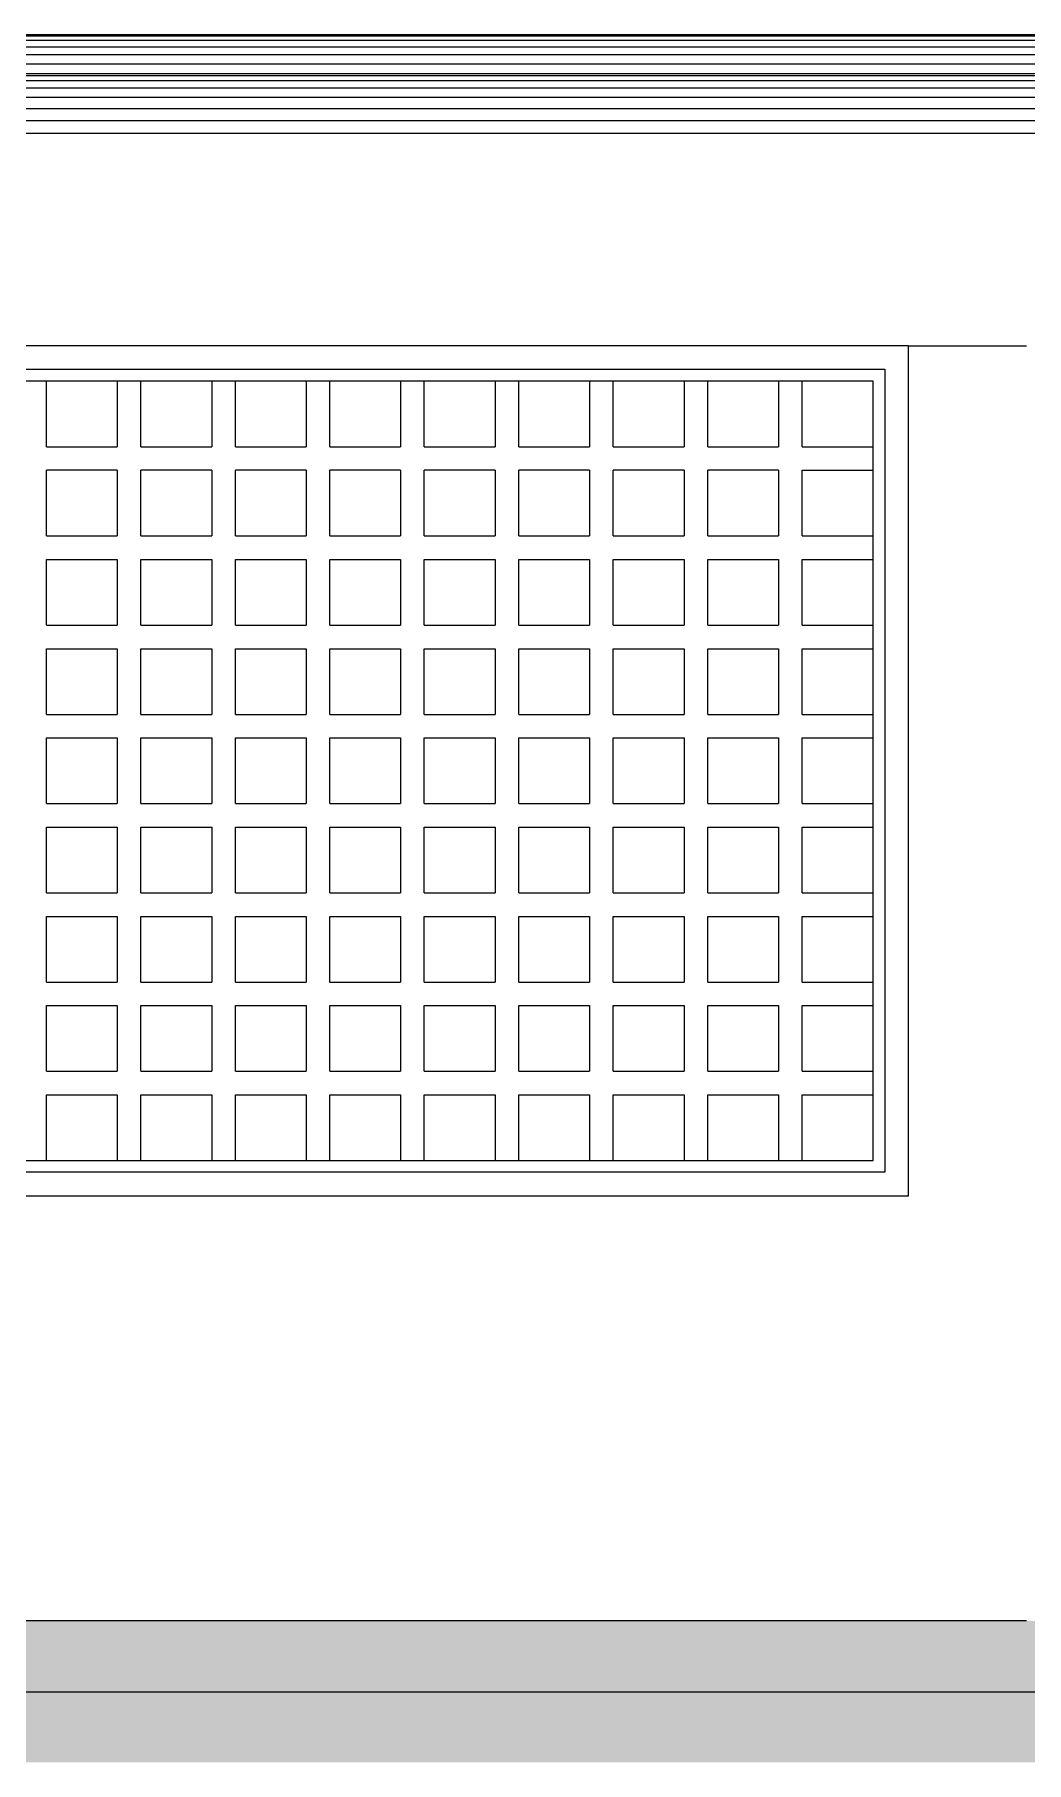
# Model space of a CAD drawing. Header units: millimetres. Extents: x 3554773 to 3850347, y -1853213 to -1653133.
# Drawn here: x 3625887 to 3634378, y -1721591 to -1706796 of the extents above; entities that cross this region are included whole.
import ezdxf

# ---------------------------------------------------------------- set-up
doc = ezdxf.new("R2010")
doc.units = ezdxf.units.MM
doc.header["$MEASUREMENT"] = 0
doc.set_wipeout_variables(frame=1)
doc.linetypes.add('Wipeout_Contour', pattern=[1000, 0, -1000])
doc.layers.add('Shell - Roof_Pen_No__1', color=7, linetype='Continuous', lineweight=13)
doc.layers.add('Structural - Bearing', color=7, linetype='Continuous')
for name, color, linetype, lineweight, true_color in [('Structural - Bearing_Pen_No__3', 7, 'Continuous', 18, 0xff6600), ('Structural - Bearing_Pen_No__87', 7, 'Continuous', 20, 0x6a6a6a), ('Structural - Bearing_Pen_No__89', 7, 'Continuous', 20, 0x71cebe)]:
    doc.layers.add(name, color=color, linetype=linetype, lineweight=lineweight, true_color=true_color)

msp = doc.modelspace()

# ---------------------------------------------------------------- wipeouts: each hides what was drawn before it
at = {"color": 254, "linetype": 'Wipeout_Contour', "lineweight": 0, "ltscale": 16283159.05650103}
msp.add_wipeout([(3618066, -1707640), (3641180, -1707640), (3641188, -1707532), (3618066, -1707532)], dxfattribs=at).dxf.layer = 'Structural - Bearing'
at = {"color": 254, "linetype": 'Wipeout_Contour', "lineweight": 0, "ltscale": 40704785.87758876}
msp.add_wipeout([(3619214, -1709460), (3618066, -1709460), (3618066, -1720177), (3618168, -1720177), (3618168, -1720380), (3634378, -1720380), (3634378, -1709460), (3633369, -1709460), (3633369, -1716740), (3619214, -1716740)], dxfattribs=at).dxf.layer = 'Structural - Bearing'

# ---------------------------------------------------------------- next in the draw order: wipeouts: each hides what was drawn before it
at = {"color": 254, "linetype": 'Wipeout_Contour', "lineweight": 0, "ltscale": 16283123.32629612}
msp.add_wipeout([(3618066, -1707532), (3641188, -1707532), (3641219, -1707428), (3618066, -1707428)], dxfattribs=at).dxf.layer = 'Structural - Bearing'
at = {"color": 254, "linetype": 'Wipeout_Contour', "lineweight": 0, "ltscale": 16280516.92095852}
msp.add_wipeout([(3618066, -1707640), (3618066, -1709460), (3634378, -1709460), (3634378, -1707640)], dxfattribs=at).dxf.layer = 'Structural - Bearing'
at = {"color": 254, "linetype": 'Wipeout_Contour', "lineweight": 0, "ltscale": 16288736.60804928}
msp.add_wipeout([(3633166, -1709662), (3633166, -1716538), (3633369, -1716538), (3633369, -1709662)], dxfattribs=at).dxf.layer = 'Structural - Bearing'
at = {"color": 254, "linetype": 'Wipeout_Contour', "lineweight": 0, "ltscale": 16281527.11928595}
msp.add_wipeout([(3625988, -1711089), (3626594, -1711089), (3626594, -1710527), (3625988, -1710527)], dxfattribs=at).dxf.layer = 'Structural - Bearing'
at = {"color": 254, "linetype": 'Wipeout_Contour', "lineweight": 0, "ltscale": 16282251.28094748}
msp.add_wipeout([(3626797, -1711089), (3627403, -1711089), (3627403, -1710527), (3626797, -1710527)], dxfattribs=at).dxf.layer = 'Structural - Bearing'
at = {"color": 254, "linetype": 'Wipeout_Contour', "lineweight": 0, "ltscale": 16282975.44977714}
msp.add_wipeout([(3627606, -1710527), (3627606, -1711089), (3628212, -1711089), (3628212, -1710527)], dxfattribs=at).dxf.layer = 'Structural - Bearing'
at = {"color": 254, "linetype": 'Wipeout_Contour', "lineweight": 0, "ltscale": 16283699.62570466}
msp.add_wipeout([(3628414, -1710527), (3628414, -1711089), (3629021, -1711089), (3629021, -1710527)], dxfattribs=at).dxf.layer = 'Structural - Bearing'
at = {"color": 254, "linetype": 'Wipeout_Contour', "lineweight": 0, "ltscale": 16284423.8087291}
msp.add_wipeout([(3629223, -1711089), (3629830, -1711089), (3629830, -1710527), (3629223, -1710527)], dxfattribs=at).dxf.layer = 'Structural - Bearing'
at = {"color": 254, "linetype": 'Wipeout_Contour', "lineweight": 0, "ltscale": 16285147.99884951}
msp.add_wipeout([(3630032, -1711089), (3630639, -1711089), (3630639, -1710527), (3630032, -1710527)], dxfattribs=at).dxf.layer = 'Structural - Bearing'
at = {"color": 254, "linetype": 'Wipeout_Contour', "lineweight": 0, "ltscale": 16285872.19615533}
msp.add_wipeout([(3630841, -1710527), (3630841, -1711089), (3631448, -1711089), (3631448, -1710527)], dxfattribs=at).dxf.layer = 'Structural - Bearing'
at = {"color": 254, "linetype": 'Wipeout_Contour', "lineweight": 0, "ltscale": 16286596.40037446}
msp.add_wipeout([(3632257, -1710527), (3631650, -1710527), (3631650, -1711089), (3632257, -1711089)], dxfattribs=at).dxf.layer = 'Structural - Bearing'
at = {"color": 254, "linetype": 'Wipeout_Contour', "lineweight": 0, "ltscale": 16281848.23770779}
msp.add_wipeout([(3625988, -1711853), (3626594, -1711853), (3626594, -1711291), (3625988, -1711291)], dxfattribs=at).dxf.layer = 'Structural - Bearing'
at = {"color": 254, "linetype": 'Wipeout_Contour', "lineweight": 0, "ltscale": 16282572.38506663}
msp.add_wipeout([(3626797, -1711853), (3627403, -1711853), (3627403, -1711291), (3626797, -1711291)], dxfattribs=at).dxf.layer = 'Structural - Bearing'
at = {"color": 254, "linetype": 'Wipeout_Contour', "lineweight": 0, "ltscale": 16283296.53961579}
msp.add_wipeout([(3627606, -1711291), (3627606, -1711853), (3628212, -1711853), (3628212, -1711291)], dxfattribs=at).dxf.layer = 'Structural - Bearing'
at = {"color": 254, "linetype": 'Wipeout_Contour', "lineweight": 0, "ltscale": 16284020.70126395}
msp.add_wipeout([(3628414, -1711853), (3629021, -1711853), (3629021, -1711291), (3628414, -1711291)], dxfattribs=at).dxf.layer = 'Structural - Bearing'
at = {"color": 254, "linetype": 'Wipeout_Contour', "lineweight": 0, "ltscale": 16284744.87001015}
msp.add_wipeout([(3629830, -1711291), (3629223, -1711291), (3629223, -1711853), (3629830, -1711853)], dxfattribs=at).dxf.layer = 'Structural - Bearing'
at = {"color": 254, "linetype": 'Wipeout_Contour', "lineweight": 0, "ltscale": 16285469.04585345}
msp.add_wipeout([(3630032, -1711291), (3630032, -1711853), (3630639, -1711853), (3630639, -1711291)], dxfattribs=at).dxf.layer = 'Structural - Bearing'
at = {"color": 254, "linetype": 'Wipeout_Contour', "lineweight": 0, "ltscale": 16286193.22888329}
msp.add_wipeout([(3630841, -1711291), (3630841, -1711853), (3631448, -1711853), (3631448, -1711291)], dxfattribs=at).dxf.layer = 'Structural - Bearing'
at = {"color": 254, "linetype": 'Wipeout_Contour', "lineweight": 0, "ltscale": 16286917.41882758}
msp.add_wipeout([(3631650, -1711853), (3632257, -1711853), (3632257, -1711291), (3631650, -1711291)], dxfattribs=at).dxf.layer = 'Structural - Bearing'
at = {"color": 254, "linetype": 'Wipeout_Contour', "lineweight": 0, "ltscale": 16282169.38489995}
msp.add_wipeout([(3625988, -1712617), (3626594, -1712617), (3626594, -1712055), (3625988, -1712055)], dxfattribs=at).dxf.layer = 'Structural - Bearing'
at = {"color": 254, "linetype": 'Wipeout_Contour', "lineweight": 0, "ltscale": 16282893.51799751}
msp.add_wipeout([(3627403, -1712055), (3626797, -1712055), (3626797, -1712617), (3627403, -1712617)], dxfattribs=at).dxf.layer = 'Structural - Bearing'
at = {"color": 254, "linetype": 'Wipeout_Contour', "lineweight": 0, "ltscale": 16283617.65826545}
msp.add_wipeout([(3627606, -1712617), (3628212, -1712617), (3628212, -1712055), (3627606, -1712055)], dxfattribs=at).dxf.layer = 'Structural - Bearing'
at = {"color": 254, "linetype": 'Wipeout_Contour', "lineweight": 0, "ltscale": 16284341.80563352}
msp.add_wipeout([(3628414, -1712055), (3628414, -1712617), (3629021, -1712617), (3629021, -1712055)], dxfattribs=at).dxf.layer = 'Structural - Bearing'
at = {"color": 254, "linetype": 'Wipeout_Contour', "lineweight": 0, "ltscale": 16285065.96010077}
msp.add_wipeout([(3629223, -1712617), (3629830, -1712617), (3629830, -1712055), (3629223, -1712055)], dxfattribs=at).dxf.layer = 'Structural - Bearing'
at = {"color": 254, "linetype": 'Wipeout_Contour', "lineweight": 0, "ltscale": 16285790.12166624}
msp.add_wipeout([(3630032, -1712055), (3630032, -1712617), (3630639, -1712617), (3630639, -1712055)], dxfattribs=at).dxf.layer = 'Structural - Bearing'
at = {"color": 254, "linetype": 'Wipeout_Contour', "lineweight": 0, "ltscale": 16286514.29041938}
msp.add_wipeout([(3630841, -1712617), (3631448, -1712617), (3631448, -1712055), (3630841, -1712055)], dxfattribs=at).dxf.layer = 'Structural - Bearing'
at = {"color": 254, "linetype": 'Wipeout_Contour', "lineweight": 0, "ltscale": 16287238.46608811}
msp.add_wipeout([(3632257, -1712055), (3631650, -1712055), (3631650, -1712617), (3632257, -1712617)], dxfattribs=at).dxf.layer = 'Structural - Bearing'
at = {"color": 254, "linetype": 'Wipeout_Contour', "lineweight": 0, "ltscale": 16282490.56073279}
msp.add_wipeout([(3626594, -1712819), (3625988, -1712819), (3625988, -1713381), (3626594, -1713381)], dxfattribs=at).dxf.layer = 'Structural - Bearing'
at = {"color": 254, "linetype": 'Wipeout_Contour', "lineweight": 0, "ltscale": 16283214.67952623}
msp.add_wipeout([(3626797, -1713381), (3627403, -1713381), (3627403, -1712819), (3626797, -1712819)], dxfattribs=at).dxf.layer = 'Structural - Bearing'
at = {"color": 254, "linetype": 'Wipeout_Contour', "lineweight": 0, "ltscale": 16283938.80551225}
msp.add_wipeout([(3628212, -1712819), (3627606, -1712819), (3627606, -1713381), (3628212, -1713381)], dxfattribs=at).dxf.layer = 'Structural - Bearing'
at = {"color": 254, "linetype": 'Wipeout_Contour', "lineweight": 0, "ltscale": 16284662.93859952}
msp.add_wipeout([(3628414, -1713381), (3629021, -1713381), (3629021, -1712819), (3628414, -1712819)], dxfattribs=at).dxf.layer = 'Structural - Bearing'
at = {"color": 254, "linetype": 'Wipeout_Contour', "lineweight": 0, "ltscale": 16285387.0787871}
msp.add_wipeout([(3629830, -1712819), (3629223, -1712819), (3629223, -1713381), (3629830, -1713381)], dxfattribs=at).dxf.layer = 'Structural - Bearing'
at = {"color": 254, "linetype": 'Wipeout_Contour', "lineweight": 0, "ltscale": 16286111.22607404}
msp.add_wipeout([(3630639, -1712819), (3630032, -1712819), (3630032, -1713381), (3630639, -1713381)], dxfattribs=at).dxf.layer = 'Structural - Bearing'
at = {"color": 254, "linetype": 'Wipeout_Contour', "lineweight": 0, "ltscale": 16286835.38054977}
msp.add_wipeout([(3630841, -1712819), (3630841, -1713381), (3631448, -1713381), (3631448, -1712819)], dxfattribs=at).dxf.layer = 'Structural - Bearing'
at = {"color": 254, "linetype": 'Wipeout_Contour', "lineweight": 0, "ltscale": 16287559.54194223}
msp.add_wipeout([(3631650, -1713381), (3632257, -1713381), (3632257, -1712819), (3631650, -1712819)], dxfattribs=at).dxf.layer = 'Structural - Bearing'
at = {"color": 254, "linetype": 'Wipeout_Contour', "lineweight": 0, "ltscale": 16282811.76531117}
msp.add_wipeout([(3626594, -1713583), (3625988, -1713583), (3625988, -1714145), (3626594, -1714145)], dxfattribs=at).dxf.layer = 'Structural - Bearing'
at = {"color": 254, "linetype": 'Wipeout_Contour', "lineweight": 0, "ltscale": 16283535.86982084}
msp.add_wipeout([(3627403, -1713583), (3626797, -1713583), (3626797, -1714145), (3627403, -1714145)], dxfattribs=at).dxf.layer = 'Structural - Bearing'
at = {"color": 254, "linetype": 'Wipeout_Contour', "lineweight": 0, "ltscale": 16284259.98152421}
msp.add_wipeout([(3627606, -1714145), (3628212, -1714145), (3628212, -1713583), (3627606, -1713583)], dxfattribs=at).dxf.layer = 'Structural - Bearing'
at = {"color": 254, "linetype": 'Wipeout_Contour', "lineweight": 0, "ltscale": 16284984.10028754}
msp.add_wipeout([(3629021, -1713583), (3628414, -1713583), (3628414, -1714145), (3629021, -1714145)], dxfattribs=at).dxf.layer = 'Structural - Bearing'
at = {"color": 254, "linetype": 'Wipeout_Contour', "lineweight": 0, "ltscale": 16285708.22619474}
msp.add_wipeout([(3629223, -1714145), (3629830, -1714145), (3629830, -1713583), (3629223, -1713583)], dxfattribs=at).dxf.layer = 'Structural - Bearing'
at = {"color": 254, "linetype": 'Wipeout_Contour', "lineweight": 0, "ltscale": 16286432.3592873}
msp.add_wipeout([(3630032, -1714145), (3630639, -1714145), (3630639, -1713583), (3630032, -1713583)], dxfattribs=at).dxf.layer = 'Structural - Bearing'
at = {"color": 254, "linetype": 'Wipeout_Contour', "lineweight": 0, "ltscale": 16287156.49948491}
msp.add_wipeout([(3630841, -1713583), (3630841, -1714145), (3631448, -1714145), (3631448, -1713583)], dxfattribs=at).dxf.layer = 'Structural - Bearing'
at = {"color": 254, "linetype": 'Wipeout_Contour', "lineweight": 0, "ltscale": 16287880.64660037}
msp.add_wipeout([(3631650, -1714145), (3632257, -1714145), (3632257, -1713583), (3631650, -1713583)], dxfattribs=at).dxf.layer = 'Structural - Bearing'
at = {"color": 254, "linetype": 'Wipeout_Contour', "lineweight": 0, "ltscale": 16283132.99867553}
msp.add_wipeout([(3626594, -1714347), (3625988, -1714347), (3625988, -1714909), (3626594, -1714909)], dxfattribs=at).dxf.layer = 'Structural - Bearing'
at = {"color": 254, "linetype": 'Wipeout_Contour', "lineweight": 0, "ltscale": 16283857.08887964}
msp.add_wipeout([(3627403, -1714347), (3626797, -1714347), (3626797, -1714909), (3627403, -1714909)], dxfattribs=at).dxf.layer = 'Structural - Bearing'
at = {"color": 254, "linetype": 'Wipeout_Contour', "lineweight": 0, "ltscale": 16284581.18629966}
msp.add_wipeout([(3627606, -1714347), (3627606, -1714909), (3628212, -1714909), (3628212, -1714347)], dxfattribs=at).dxf.layer = 'Structural - Bearing'
at = {"color": 254, "linetype": 'Wipeout_Contour', "lineweight": 0, "ltscale": 16285305.2908232}
msp.add_wipeout([(3628414, -1714347), (3628414, -1714909), (3629021, -1714909), (3629021, -1714347)], dxfattribs=at).dxf.layer = 'Structural - Bearing'
at = {"color": 254, "linetype": 'Wipeout_Contour', "lineweight": 0, "ltscale": 16286029.4024493}
msp.add_wipeout([(3629223, -1714909), (3629830, -1714909), (3629830, -1714347), (3629223, -1714347)], dxfattribs=at).dxf.layer = 'Structural - Bearing'
at = {"color": 254, "linetype": 'Wipeout_Contour', "lineweight": 0, "ltscale": 16286753.52117703}
msp.add_wipeout([(3630639, -1714347), (3630032, -1714347), (3630032, -1714909), (3630639, -1714909)], dxfattribs=at).dxf.layer = 'Structural - Bearing'
at = {"color": 254, "linetype": 'Wipeout_Contour', "lineweight": 0, "ltscale": 16287477.6470958}
msp.add_wipeout([(3631448, -1714347), (3630841, -1714347), (3630841, -1714909), (3631448, -1714909)], dxfattribs=at).dxf.layer = 'Structural - Bearing'
at = {"color": 254, "linetype": 'Wipeout_Contour', "lineweight": 0, "ltscale": 16288201.77993355}
msp.add_wipeout([(3632257, -1714347), (3631650, -1714347), (3631650, -1714909), (3632257, -1714909)], dxfattribs=at).dxf.layer = 'Structural - Bearing'
at = {"color": 254, "linetype": 'Wipeout_Contour', "lineweight": 0, "ltscale": 16283454.26071851}
msp.add_wipeout([(3625988, -1715111), (3625988, -1715672), (3626594, -1715672), (3626594, -1715111)], dxfattribs=at).dxf.layer = 'Structural - Bearing'
at = {"color": 254, "linetype": 'Wipeout_Contour', "lineweight": 0, "ltscale": 16284178.33665851}
msp.add_wipeout([(3626797, -1715111), (3626797, -1715672), (3627403, -1715672), (3627403, -1715111)], dxfattribs=at).dxf.layer = 'Structural - Bearing'
at = {"color": 254, "linetype": 'Wipeout_Contour', "lineweight": 0, "ltscale": 16284902.41979445}
msp.add_wipeout([(3627606, -1715111), (3627606, -1715672), (3628212, -1715672), (3628212, -1715111)], dxfattribs=at).dxf.layer = 'Structural - Bearing'
at = {"color": 254, "linetype": 'Wipeout_Contour', "lineweight": 0, "ltscale": 16285626.5099926}
msp.add_wipeout([(3628414, -1715672), (3629021, -1715672), (3629021, -1715111), (3628414, -1715111)], dxfattribs=at).dxf.layer = 'Structural - Bearing'
at = {"color": 254, "linetype": 'Wipeout_Contour', "lineweight": 0, "ltscale": 16286350.6073369}
msp.add_wipeout([(3629223, -1715672), (3629830, -1715672), (3629830, -1715111), (3629223, -1715111)], dxfattribs=at).dxf.layer = 'Structural - Bearing'
at = {"color": 254, "linetype": 'Wipeout_Contour', "lineweight": 0, "ltscale": 16287074.71182639}
msp.add_wipeout([(3630639, -1715111), (3630032, -1715111), (3630032, -1715672), (3630639, -1715672)], dxfattribs=at).dxf.layer = 'Structural - Bearing'
at = {"color": 254, "linetype": 'Wipeout_Contour', "lineweight": 0, "ltscale": 16287798.82346561}
msp.add_wipeout([(3631448, -1715111), (3630841, -1715111), (3630841, -1715672), (3631448, -1715672)], dxfattribs=at).dxf.layer = 'Structural - Bearing'
at = {"color": 254, "linetype": 'Wipeout_Contour', "lineweight": 0, "ltscale": 16288522.94202494}
msp.add_wipeout([(3632257, -1715111), (3631650, -1715111), (3631650, -1715672), (3632257, -1715672)], dxfattribs=at).dxf.layer = 'Structural - Bearing'
at = {"color": 254, "linetype": 'Wipeout_Contour', "lineweight": 0, "ltscale": 16286764.91082971}
msp.add_wipeout([(3617998, -1720380), (3617998, -1720986), (3637007, -1720986), (3637007, -1720380)], dxfattribs=at).dxf.layer = 'Structural - Bearing'

# ---------------------------------------------------------------- next in the draw order: hatches: boundary and pattern name
at = {"layer": 'Shell - Roof_Pen_No__1', "linetype": 'Continuous'}
msp.add_hatch(color=256, dxfattribs=at).paths.add_polyline_path([(3565191, -1721591), (3565191, -1720380), (3649979, -1720380), (3649979, -1721591)])

# ---------------------------------------------------------------- next in the draw order: linework, layer by layer
at = {"layer": 'Structural - Bearing_Pen_No__3', "linetype": 'Continuous'}
for p, q in [((3626594, -1710527), (3625988, -1710527)), ((3625988, -1711089), (3625988, -1710527)), ((3626594, -1710527), (3626594, -1711089)), ((3627403, -1710527), (3626797, -1710527)), ((3626797, -1711089), (3626797, -1710527)), ((3627403, -1710527), (3627403, -1711089)), ((3628212, -1710527), (3627606, -1710527)), ((3627606, -1711089), (3627606, -1710527)), ((3628212, -1710527), (3628212, -1711089)), ((3629021, -1710527), (3628414, -1710527)), ((3628414, -1711089), (3628414, -1710527)), ((3629021, -1710527), (3629021, -1711089)), ((3629830, -1710527), (3629223, -1710527)), ((3629223, -1711089), (3629223, -1710527)), ((3629830, -1710527), (3629830, -1711089)), ((3630639, -1710527), (3630032, -1710527)), ((3630032, -1711089), (3630032, -1710527)), ((3630639, -1710527), (3630639, -1711089)), ((3631448, -1710527), (3630841, -1710527)), ((3630841, -1711089), (3630841, -1710527)), ((3631448, -1710527), (3631448, -1711089)), ((3632257, -1710527), (3631650, -1710527)), ((3631650, -1711089), (3631650, -1710527)), ((3632257, -1710527), (3632257, -1711089)), ((3625988, -1711089), (3626594, -1711089)), ((3626797, -1711089), (3627403, -1711089)), ((3627606, -1711089), (3628212, -1711089)), ((3628414, -1711089), (3629021, -1711089)), ((3629223, -1711089), (3629830, -1711089)), ((3630032, -1711089), (3630639, -1711089)), ((3630841, -1711089), (3631448, -1711089)), ((3631650, -1711089), (3632257, -1711089)), ((3625988, -1711853), (3625988, -1711291)), ((3625988, -1711291), (3626594, -1711291)), ((3626594, -1711291), (3626594, -1711853)), ((3626797, -1711853), (3626797, -1711291)), ((3626797, -1711291), (3627403, -1711291)), ((3627403, -1711291), (3627403, -1711853)), ((3627606, -1711853), (3627606, -1711291)), ((3627606, -1711291), (3628212, -1711291)), ((3628212, -1711291), (3628212, -1711853)), ((3628414, -1711853), (3628414, -1711291)), ((3628414, -1711291), (3629021, -1711291)), ((3629021, -1711291), (3629021, -1711853)), ((3629223, -1711853), (3629223, -1711291)), ((3629223, -1711291), (3629830, -1711291)), ((3629830, -1711291), (3629830, -1711853)), ((3630032, -1711853), (3630032, -1711291)), ((3630032, -1711291), (3630639, -1711291)), ((3630639, -1711291), (3630639, -1711853)), ((3630841, -1711853), (3630841, -1711291)), ((3630841, -1711291), (3631448, -1711291)), ((3631448, -1711291), (3631448, -1711853)), ((3631650, -1711853), (3631650, -1711291)), ((3631650, -1711291), (3632257, -1711291)), ((3632257, -1711291), (3632257, -1711853)), ((3625988, -1711853), (3626594, -1711853)), ((3626797, -1711853), (3627403, -1711853)), ((3627606, -1711853), (3628212, -1711853)), ((3628414, -1711853), (3629021, -1711853)), ((3629223, -1711853), (3629830, -1711853)), ((3630032, -1711853), (3630639, -1711853)), ((3630841, -1711853), (3631448, -1711853)), ((3631650, -1711853), (3632257, -1711853)), ((3625988, -1712617), (3625988, -1712055)), ((3625988, -1712055), (3626594, -1712055)), ((3626594, -1712055), (3626594, -1712617)), ((3626797, -1712617), (3626797, -1712055)), ((3626797, -1712055), (3627403, -1712055)), ((3627403, -1712055), (3627403, -1712617)), ((3627606, -1712617), (3627606, -1712055)), ((3627606, -1712055), (3628212, -1712055)), ((3628212, -1712055), (3628212, -1712617)), ((3628414, -1712617), (3628414, -1712055)), ((3628414, -1712055), (3629021, -1712055)), ((3629021, -1712055), (3629021, -1712617)), ((3629223, -1712617), (3629223, -1712055)), ((3629223, -1712055), (3629830, -1712055)), ((3629830, -1712055), (3629830, -1712617)), ((3630032, -1712617), (3630032, -1712055)), ((3630032, -1712055), (3630639, -1712055)), ((3630639, -1712055), (3630639, -1712617)), ((3630841, -1712617), (3630841, -1712055)), ((3630841, -1712055), (3631448, -1712055)), ((3631448, -1712055), (3631448, -1712617)), ((3631650, -1712617), (3631650, -1712055)), ((3631650, -1712055), (3632257, -1712055)), ((3632257, -1712055), (3632257, -1712617)), ((3625988, -1712617), (3626594, -1712617)), ((3626797, -1712617), (3627403, -1712617)), ((3627606, -1712617), (3628212, -1712617)), ((3628414, -1712617), (3629021, -1712617)), ((3629223, -1712617), (3629830, -1712617)), ((3630032, -1712617), (3630639, -1712617)), ((3630841, -1712617), (3631448, -1712617)), ((3631650, -1712617), (3632257, -1712617)), ((3625988, -1713381), (3625988, -1712819)), ((3625988, -1712819), (3626594, -1712819)), ((3626594, -1712819), (3626594, -1713381)), ((3626797, -1713381), (3626797, -1712819)), ((3626797, -1712819), (3627403, -1712819)), ((3627403, -1712819), (3627403, -1713381)), ((3627606, -1713381), (3627606, -1712819)), ((3627606, -1712819), (3628212, -1712819)), ((3628212, -1712819), (3628212, -1713381)), ((3628414, -1713381), (3628414, -1712819)), ((3628414, -1712819), (3629021, -1712819)), ((3629021, -1712819), (3629021, -1713381)), ((3629223, -1713381), (3629223, -1712819)), ((3629223, -1712819), (3629830, -1712819)), ((3629830, -1712819), (3629830, -1713381)), ((3630032, -1713381), (3630032, -1712819)), ((3630032, -1712819), (3630639, -1712819)), ((3630639, -1712819), (3630639, -1713381)), ((3630841, -1713381), (3630841, -1712819)), ((3630841, -1712819), (3631448, -1712819)), ((3631448, -1712819), (3631448, -1713381)), ((3631650, -1713381), (3631650, -1712819)), ((3631650, -1712819), (3632257, -1712819)), ((3632257, -1712819), (3632257, -1713381)), ((3625988, -1713381), (3626594, -1713381)), ((3626797, -1713381), (3627403, -1713381)), ((3627606, -1713381), (3628212, -1713381)), ((3628414, -1713381), (3629021, -1713381)), ((3629223, -1713381), (3629830, -1713381)), ((3630032, -1713381), (3630639, -1713381)), ((3630841, -1713381), (3631448, -1713381)), ((3631650, -1713381), (3632257, -1713381)), ((3625988, -1714145), (3625988, -1713583)), ((3625988, -1713583), (3626594, -1713583)), ((3626594, -1713583), (3626594, -1714145)), ((3626797, -1714145), (3626797, -1713583)), ((3626797, -1713583), (3627403, -1713583)), ((3627403, -1713583), (3627403, -1714145)), ((3627606, -1714145), (3627606, -1713583)), ((3627606, -1713583), (3628212, -1713583)), ((3628212, -1713583), (3628212, -1714145)), ((3628414, -1714145), (3628414, -1713583)), ((3628414, -1713583), (3629021, -1713583)), ((3629021, -1713583), (3629021, -1714145)), ((3629223, -1714145), (3629223, -1713583)), ((3629223, -1713583), (3629830, -1713583)), ((3629830, -1713583), (3629830, -1714145)), ((3630032, -1714145), (3630032, -1713583)), ((3630032, -1713583), (3630639, -1713583)), ((3630639, -1713583), (3630639, -1714145)), ((3630841, -1714145), (3630841, -1713583)), ((3630841, -1713583), (3631448, -1713583)), ((3631448, -1713583), (3631448, -1714145)), ((3631650, -1714145), (3631650, -1713583)), ((3631650, -1713583), (3632257, -1713583)), ((3632257, -1713583), (3632257, -1714145)), ((3625988, -1714145), (3626594, -1714145)), ((3626797, -1714145), (3627403, -1714145)), ((3627606, -1714145), (3628212, -1714145)), ((3628414, -1714145), (3629021, -1714145)), ((3629223, -1714145), (3629830, -1714145)), ((3630032, -1714145), (3630639, -1714145)), ((3630841, -1714145), (3631448, -1714145)), ((3631650, -1714145), (3632257, -1714145)), ((3625988, -1714909), (3625988, -1714347)), ((3625988, -1714347), (3626594, -1714347)), ((3626594, -1714347), (3626594, -1714909)), ((3626797, -1714909), (3626797, -1714347)), ((3626797, -1714347), (3627403, -1714347)), ((3627403, -1714347), (3627403, -1714909)), ((3627606, -1714909), (3627606, -1714347)), ((3627606, -1714347), (3628212, -1714347)), ((3628212, -1714347), (3628212, -1714909)), ((3628414, -1714909), (3628414, -1714347)), ((3628414, -1714347), (3629021, -1714347)), ((3629021, -1714347), (3629021, -1714909)), ((3629223, -1714909), (3629223, -1714347)), ((3629223, -1714347), (3629830, -1714347)), ((3629830, -1714347), (3629830, -1714909)), ((3630032, -1714909), (3630032, -1714347)), ((3630032, -1714347), (3630639, -1714347)), ((3630639, -1714347), (3630639, -1714909)), ((3630841, -1714909), (3630841, -1714347)), ((3630841, -1714347), (3631448, -1714347)), ((3631448, -1714347), (3631448, -1714909)), ((3631650, -1714909), (3631650, -1714347)), ((3631650, -1714347), (3632257, -1714347)), ((3632257, -1714347), (3632257, -1714909)), ((3625988, -1714909), (3626594, -1714909)), ((3626797, -1714909), (3627403, -1714909)), ((3627606, -1714909), (3628212, -1714909)), ((3628414, -1714909), (3629021, -1714909)), ((3629223, -1714909), (3629830, -1714909)), ((3630032, -1714909), (3630639, -1714909)), ((3630841, -1714909), (3631448, -1714909)), ((3631650, -1714909), (3632257, -1714909)), ((3625988, -1715672), (3625988, -1715111)), ((3625988, -1715111), (3626594, -1715111)), ((3626594, -1715111), (3626594, -1715672)), ((3626797, -1715672), (3626797, -1715111)), ((3626797, -1715111), (3627403, -1715111)), ((3627403, -1715111), (3627403, -1715672)), ((3627606, -1715672), (3627606, -1715111)), ((3627606, -1715111), (3628212, -1715111)), ((3628212, -1715111), (3628212, -1715672)), ((3628414, -1715672), (3628414, -1715111)), ((3628414, -1715111), (3629021, -1715111)), ((3629021, -1715111), (3629021, -1715672)), ((3629223, -1715672), (3629223, -1715111)), ((3629223, -1715111), (3629830, -1715111)), ((3629830, -1715111), (3629830, -1715672)), ((3630032, -1715672), (3630032, -1715111)), ((3630032, -1715111), (3630639, -1715111)), ((3630639, -1715111), (3630639, -1715672)), ((3630841, -1715672), (3630841, -1715111)), ((3630841, -1715111), (3631448, -1715111)), ((3631448, -1715111), (3631448, -1715672)), ((3631650, -1715672), (3631650, -1715111)), ((3631650, -1715111), (3632257, -1715111)), ((3632257, -1715111), (3632257, -1715672)), ((3625988, -1715672), (3626594, -1715672)), ((3626797, -1715672), (3627403, -1715672)), ((3627606, -1715672), (3628212, -1715672)), ((3628414, -1715672), (3629021, -1715672)), ((3629223, -1715672), (3629830, -1715672)), ((3630032, -1715672), (3630639, -1715672)), ((3630841, -1715672), (3631448, -1715672)), ((3631650, -1715672), (3632257, -1715672))]:
    msp.add_line(p, q, dxfattribs=at)
at = {"layer": 'Structural - Bearing_Pen_No__87', "linetype": 'Continuous'}
for p, q in [((3618066, -1707532), (3641188, -1707532)), ((3618066, -1707640), (3641180, -1707640)), ((3634378, -1720380), (3618168, -1720380))]:
    msp.add_line(p, q, dxfattribs=at)
at = {"layer": 'Structural - Bearing_Pen_No__89', "linetype": 'Continuous'}
msp.add_line((3617998, -1720986), (3637007, -1720986), dxfattribs=at)

# ---------------------------------------------------------------- next in the draw order: wipeouts: each hides what was drawn before it
at = {"color": 254, "linetype": 'Wipeout_Contour', "lineweight": 0, "ltscale": 16283100.54085671}
msp.add_wipeout([(3618066, -1707428), (3641219, -1707428), (3641273, -1707333), (3618066, -1707333)], dxfattribs=at).dxf.layer = 'Structural - Bearing'
at = {"color": 254, "linetype": 'Wipeout_Contour', "lineweight": 0, "ltscale": 24421526.57169771}
msp.add_wipeout([(3619214, -1709460), (3619214, -1709662), (3619416, -1709662), (3633166, -1709662), (3633369, -1709662), (3633369, -1709460)], dxfattribs=at).dxf.layer = 'Structural - Bearing'
at = {"color": 254, "linetype": 'Wipeout_Contour', "lineweight": 0, "ltscale": 16288600.80816362}
msp.add_wipeout([(3633065, -1709763), (3633065, -1716436), (3633166, -1716436), (3633166, -1709763)], dxfattribs=at).dxf.layer = 'Structural - Bearing'
at = {"color": 254, "linetype": 'Wipeout_Contour', "lineweight": 0, "ltscale": 24425946.81133659}
msp.add_wipeout([(3619214, -1716538), (3619214, -1716740), (3633369, -1716740), (3633369, -1716538), (3633166, -1716538), (3619416, -1716538)], dxfattribs=at).dxf.layer = 'Structural - Bearing'

# ---------------------------------------------------------------- next in the draw order: linework, layer by layer
at = {"layer": 'Structural - Bearing_Pen_No__3', "linetype": 'Continuous'}
for p, q in [((3633369, -1709460), (3619214, -1709460)), ((3633369, -1709662), (3633369, -1709460)), ((3633369, -1716538), (3633369, -1709662)), ((3633369, -1716740), (3633369, -1716538)), ((3619214, -1716740), (3633369, -1716740))]:
    msp.add_line(p, q, dxfattribs=at)
at = {"layer": 'Structural - Bearing_Pen_No__87', "linetype": 'Continuous'}
for p, q in [((3618066, -1707428), (3641219, -1707428)), ((3633369, -1709460), (3634378, -1709460))]:
    msp.add_line(p, q, dxfattribs=at)

# ---------------------------------------------------------------- next in the draw order: wipeouts: each hides what was drawn before it
at = {"color": 254, "linetype": 'Wipeout_Contour', "lineweight": 0, "ltscale": 16283091.92403332}
msp.add_wipeout([(3618066, -1707333), (3641273, -1707333), (3641346, -1707253), (3618066, -1707253)], dxfattribs=at).dxf.layer = 'Structural - Bearing'
at = {"color": 254, "linetype": 'Wipeout_Contour', "lineweight": 0, "ltscale": 24421611.53914871}
msp.add_wipeout([(3619416, -1709662), (3619416, -1709763), (3619517, -1709763), (3633065, -1709763), (3633166, -1709763), (3633166, -1709662)], dxfattribs=at).dxf.layer = 'Structural - Bearing'
at = {"color": 254, "linetype": 'Wipeout_Contour', "lineweight": 0, "ltscale": 16287320.6118675}
msp.add_wipeout([(3632459, -1710527), (3632459, -1711089), (3633065, -1711089), (3633065, -1710527)], dxfattribs=at).dxf.layer = 'Structural - Bearing'
at = {"color": 254, "linetype": 'Wipeout_Contour', "lineweight": 0, "ltscale": 16287641.61604689}
msp.add_wipeout([(3632459, -1711853), (3633065, -1711853), (3633065, -1711291), (3632459, -1711291)], dxfattribs=at).dxf.layer = 'Structural - Bearing'
at = {"color": 254, "linetype": 'Wipeout_Contour', "lineweight": 0, "ltscale": 16287962.64903298}
msp.add_wipeout([(3632459, -1712055), (3632459, -1712617), (3633065, -1712617), (3633065, -1712055)], dxfattribs=at).dxf.layer = 'Structural - Bearing'
at = {"color": 254, "linetype": 'Wipeout_Contour', "lineweight": 0, "ltscale": 16288283.71061195}
msp.add_wipeout([(3632459, -1713381), (3633065, -1713381), (3633065, -1712819), (3632459, -1712819)], dxfattribs=at).dxf.layer = 'Structural - Bearing'
at = {"color": 254, "linetype": 'Wipeout_Contour', "lineweight": 0, "ltscale": 16288604.80099423}
msp.add_wipeout([(3632459, -1714145), (3633065, -1714145), (3633065, -1713583), (3632459, -1713583)], dxfattribs=at).dxf.layer = 'Structural - Bearing'
at = {"color": 254, "linetype": 'Wipeout_Contour', "lineweight": 0, "ltscale": 16288925.92005083}
msp.add_wipeout([(3632459, -1714909), (3633065, -1714909), (3633065, -1714347), (3632459, -1714347)], dxfattribs=at).dxf.layer = 'Structural - Bearing'
at = {"color": 254, "linetype": 'Wipeout_Contour', "lineweight": 0, "ltscale": 16289247.06786493}
msp.add_wipeout([(3633065, -1715111), (3632459, -1715111), (3632459, -1715672), (3633065, -1715672)], dxfattribs=at).dxf.layer = 'Structural - Bearing'
at = {"color": 254, "linetype": 'Wipeout_Contour', "lineweight": 0, "ltscale": 24425861.73675548}
msp.add_wipeout([(3619416, -1716538), (3633166, -1716538), (3633166, -1716436), (3633065, -1716436), (3619517, -1716436), (3619416, -1716436)], dxfattribs=at).dxf.layer = 'Structural - Bearing'

# ---------------------------------------------------------------- next in the draw order: linework, layer by layer
at = {"layer": 'Structural - Bearing_Pen_No__3', "linetype": 'Continuous'}
for p, q in [((3619416, -1709662), (3633166, -1709662)), ((3633166, -1709662), (3633166, -1716538)), ((3632459, -1711089), (3632459, -1710527)), ((3632459, -1710527), (3633065, -1710527)), ((3633065, -1711089), (3633065, -1710527)), ((3632459, -1711089), (3633065, -1711089)), ((3633065, -1711291), (3633065, -1711089)), ((3632459, -1711853), (3632459, -1711291)), ((3632459, -1711291), (3633065, -1711291)), ((3633065, -1711853), (3633065, -1711291)), ((3632459, -1711853), (3633065, -1711853)), ((3633065, -1712055), (3633065, -1711853)), ((3632459, -1712617), (3632459, -1712055)), ((3632459, -1712055), (3633065, -1712055)), ((3633065, -1712617), (3633065, -1712055)), ((3632459, -1712617), (3633065, -1712617)), ((3633065, -1712819), (3633065, -1712617)), ((3632459, -1713381), (3632459, -1712819)), ((3632459, -1712819), (3633065, -1712819)), ((3633065, -1713381), (3633065, -1712819)), ((3632459, -1713381), (3633065, -1713381)), ((3633065, -1713583), (3633065, -1713381)), ((3632459, -1714145), (3632459, -1713583)), ((3632459, -1713583), (3633065, -1713583)), ((3633065, -1714145), (3633065, -1713583)), ((3632459, -1714145), (3633065, -1714145)), ((3633065, -1714347), (3633065, -1714145)), ((3632459, -1714909), (3632459, -1714347)), ((3632459, -1714347), (3633065, -1714347)), ((3633065, -1714909), (3633065, -1714347)), ((3632459, -1714909), (3633065, -1714909)), ((3633065, -1715111), (3633065, -1714909)), ((3632459, -1715672), (3632459, -1715111)), ((3632459, -1715111), (3633065, -1715111)), ((3633065, -1715672), (3633065, -1715111)), ((3632459, -1715672), (3633065, -1715672)), ((3633166, -1716538), (3619416, -1716538))]:
    msp.add_line(p, q, dxfattribs=at)
at = {"layer": 'Structural - Bearing_Pen_No__87', "linetype": 'Continuous'}
msp.add_line((3618066, -1707333), (3641273, -1707333), dxfattribs=at)

# ---------------------------------------------------------------- next in the draw order: wipeouts: each hides what was drawn before it
at = {"color": 254, "linetype": 'Wipeout_Contour', "lineweight": 0, "ltscale": 16283097.89569882}
msp.add_wipeout([(3618066, -1707253), (3641346, -1707253), (3641434, -1707190), (3618066, -1707190)], dxfattribs=at).dxf.layer = 'Structural - Bearing'
at = {"color": 254, "linetype": 'Wipeout_Contour', "lineweight": 0, "ltscale": 16281206.02955063}
msp.add_wipeout([(3625988, -1710325), (3626594, -1710325), (3626594, -1709763), (3625988, -1709763)], dxfattribs=at).dxf.layer = 'Structural - Bearing'
at = {"color": 254, "linetype": 'Wipeout_Contour', "lineweight": 0, "ltscale": 16281930.20547202}
msp.add_wipeout([(3626797, -1710325), (3627403, -1710325), (3627403, -1709763), (3626797, -1709763)], dxfattribs=at).dxf.layer = 'Structural - Bearing'
at = {"color": 254, "linetype": 'Wipeout_Contour', "lineweight": 0, "ltscale": 16282654.38858147}
msp.add_wipeout([(3627606, -1710325), (3628212, -1710325), (3628212, -1709763), (3627606, -1709763)], dxfattribs=at).dxf.layer = 'Structural - Bearing'
at = {"color": 254, "linetype": 'Wipeout_Contour', "lineweight": 0, "ltscale": 16283378.57878765}
msp.add_wipeout([(3629021, -1709763), (3628414, -1709763), (3628414, -1710325), (3629021, -1710325)], dxfattribs=at).dxf.layer = 'Structural - Bearing'
at = {"color": 254, "linetype": 'Wipeout_Contour', "lineweight": 0, "ltscale": 16284102.77608962}
msp.add_wipeout([(3629830, -1709763), (3629223, -1709763), (3629223, -1710325), (3629830, -1710325)], dxfattribs=at).dxf.layer = 'Structural - Bearing'
at = {"color": 254, "linetype": 'Wipeout_Contour', "lineweight": 0, "ltscale": 16284826.98048643}
msp.add_wipeout([(3630032, -1710325), (3630639, -1710325), (3630639, -1709763), (3630032, -1709763)], dxfattribs=at).dxf.layer = 'Structural - Bearing'
at = {"color": 254, "linetype": 'Wipeout_Contour', "lineweight": 0, "ltscale": 16285551.19206752}
msp.add_wipeout([(3630841, -1709763), (3630841, -1710325), (3631448, -1710325), (3631448, -1709763)], dxfattribs=at).dxf.layer = 'Structural - Bearing'
at = {"color": 254, "linetype": 'Wipeout_Contour', "lineweight": 0, "ltscale": 16286275.41056079}
msp.add_wipeout([(3632257, -1709763), (3631650, -1709763), (3631650, -1710325), (3632257, -1710325)], dxfattribs=at).dxf.layer = 'Structural - Bearing'
at = {"color": 254, "linetype": 'Wipeout_Contour', "lineweight": 0, "ltscale": 16286999.63632683}
msp.add_wipeout([(3633065, -1709763), (3632459, -1709763), (3632459, -1710325), (3633065, -1710325)], dxfattribs=at).dxf.layer = 'Structural - Bearing'
at = {"color": 254, "linetype": 'Wipeout_Contour', "lineweight": 0, "ltscale": 16283775.55152272}
msp.add_wipeout([(3626594, -1715875), (3625988, -1715875), (3625988, -1716436), (3626594, -1716436)], dxfattribs=at).dxf.layer = 'Structural - Bearing'
at = {"color": 254, "linetype": 'Wipeout_Contour', "lineweight": 0, "ltscale": 16284499.61315572}
msp.add_wipeout([(3626797, -1716436), (3627403, -1716436), (3627403, -1715875), (3626797, -1715875)], dxfattribs=at).dxf.layer = 'Structural - Bearing'
at = {"color": 254, "linetype": 'Wipeout_Contour', "lineweight": 0, "ltscale": 16285223.68200689}
msp.add_wipeout([(3628212, -1715875), (3627606, -1715875), (3627606, -1716436), (3628212, -1716436)], dxfattribs=at).dxf.layer = 'Structural - Bearing'
at = {"color": 254, "linetype": 'Wipeout_Contour', "lineweight": 0, "ltscale": 16285947.75796383}
msp.add_wipeout([(3628414, -1715875), (3628414, -1716436), (3629021, -1716436), (3629021, -1715875)], dxfattribs=at).dxf.layer = 'Structural - Bearing'
at = {"color": 254, "linetype": 'Wipeout_Contour', "lineweight": 0, "ltscale": 16286671.8410256}
msp.add_wipeout([(3629223, -1715875), (3629223, -1716436), (3629830, -1716436), (3629830, -1715875)], dxfattribs=at).dxf.layer = 'Structural - Bearing'
at = {"color": 254, "linetype": 'Wipeout_Contour', "lineweight": 0, "ltscale": 16287395.93119125}
msp.add_wipeout([(3630639, -1715875), (3630032, -1715875), (3630032, -1716436), (3630639, -1716436)], dxfattribs=at).dxf.layer = 'Structural - Bearing'
at = {"color": 254, "linetype": 'Wipeout_Contour', "lineweight": 0, "ltscale": 16288120.0285502}
msp.add_wipeout([(3631448, -1715875), (3630841, -1715875), (3630841, -1716436), (3631448, -1716436)], dxfattribs=at).dxf.layer = 'Structural - Bearing'
at = {"color": 254, "linetype": 'Wipeout_Contour', "lineweight": 0, "ltscale": 16288844.13283041}
msp.add_wipeout([(3631650, -1716436), (3632257, -1716436), (3632257, -1715875), (3631650, -1715875)], dxfattribs=at).dxf.layer = 'Structural - Bearing'
at = {"color": 254, "linetype": 'Wipeout_Contour', "lineweight": 0, "ltscale": 16289568.24441346}
msp.add_wipeout([(3632459, -1716436), (3633065, -1716436), (3633065, -1715875), (3632459, -1715875)], dxfattribs=at).dxf.layer = 'Structural - Bearing'

# ---------------------------------------------------------------- next in the draw order: linework, layer by layer
at = {"layer": 'Structural - Bearing_Pen_No__3', "linetype": 'Continuous'}
for p, q in [((3625988, -1709763), (3625786, -1709763)), ((3625988, -1710325), (3625988, -1709763)), ((3630639, -1709763), (3625988, -1709763)), ((3626797, -1709763), (3626594, -1709763)), ((3626594, -1709763), (3626594, -1710325)), ((3626797, -1710325), (3626797, -1709763)), ((3627606, -1709763), (3627403, -1709763)), ((3627403, -1709763), (3627403, -1710325)), ((3627606, -1710325), (3627606, -1709763)), ((3628414, -1709763), (3628212, -1709763)), ((3628212, -1709763), (3628212, -1710325)), ((3628414, -1710325), (3628414, -1709763)), ((3629223, -1709763), (3629021, -1709763)), ((3629021, -1709763), (3629021, -1710325)), ((3629223, -1710325), (3629223, -1709763)), ((3630032, -1709763), (3629830, -1709763)), ((3629830, -1709763), (3629830, -1710325)), ((3630032, -1710325), (3630032, -1709763)), ((3630841, -1709763), (3630639, -1709763)), ((3630639, -1709763), (3630639, -1710325)), ((3630841, -1710325), (3630841, -1709763)), ((3633065, -1709763), (3630841, -1709763)), ((3631650, -1709763), (3631448, -1709763)), ((3631448, -1709763), (3631448, -1710325)), ((3631650, -1710325), (3631650, -1709763)), ((3632459, -1709763), (3632257, -1709763)), ((3632257, -1709763), (3632257, -1710325)), ((3632459, -1710325), (3632459, -1709763)), ((3633065, -1710325), (3633065, -1709763)), ((3625988, -1710325), (3626594, -1710325)), ((3626797, -1710325), (3627403, -1710325)), ((3627606, -1710325), (3628212, -1710325)), ((3628414, -1710325), (3629021, -1710325)), ((3629223, -1710325), (3629830, -1710325)), ((3630032, -1710325), (3630639, -1710325)), ((3630841, -1710325), (3631448, -1710325)), ((3631650, -1710325), (3632257, -1710325)), ((3632459, -1710325), (3633065, -1710325)), ((3633065, -1710527), (3633065, -1710325)), ((3633065, -1715875), (3633065, -1715672)), ((3625988, -1716436), (3625988, -1715875)), ((3625988, -1715875), (3626594, -1715875)), ((3626594, -1715875), (3626594, -1716436)), ((3626797, -1716436), (3626797, -1715875)), ((3626797, -1715875), (3627403, -1715875)), ((3627403, -1715875), (3627403, -1716436)), ((3627606, -1716436), (3627606, -1715875)), ((3627606, -1715875), (3628212, -1715875)), ((3628212, -1715875), (3628212, -1716436)), ((3628414, -1716436), (3628414, -1715875)), ((3628414, -1715875), (3629021, -1715875)), ((3629021, -1715875), (3629021, -1716436)), ((3629223, -1716436), (3629223, -1715875)), ((3629223, -1715875), (3629830, -1715875)), ((3629830, -1715875), (3629830, -1716436)), ((3630032, -1716436), (3630032, -1715875)), ((3630032, -1715875), (3630639, -1715875)), ((3630639, -1715875), (3630639, -1716436)), ((3630841, -1716436), (3630841, -1715875)), ((3630841, -1715875), (3631448, -1715875)), ((3631448, -1715875), (3631448, -1716436)), ((3631650, -1716436), (3631650, -1715875)), ((3631650, -1715875), (3632257, -1715875)), ((3632257, -1715875), (3632257, -1716436)), ((3632459, -1716436), (3632459, -1715875)), ((3632459, -1715875), (3633065, -1715875)), ((3633065, -1716436), (3633065, -1715875)), ((3625786, -1716436), (3625988, -1716436)), ((3625988, -1716436), (3630639, -1716436)), ((3626594, -1716436), (3626797, -1716436)), ((3627403, -1716436), (3627606, -1716436)), ((3628212, -1716436), (3628414, -1716436)), ((3629021, -1716436), (3629223, -1716436)), ((3629830, -1716436), (3630032, -1716436)), ((3630639, -1716436), (3630841, -1716436)), ((3630841, -1716436), (3633065, -1716436)), ((3631448, -1716436), (3631650, -1716436)), ((3632257, -1716436), (3632459, -1716436))]:
    msp.add_line(p, q, dxfattribs=at)

# ---------------------------------------------------------------- next in the draw order: wipeouts: each hides what was drawn before it
at = {"color": 254, "linetype": 'Wipeout_Contour', "lineweight": 0, "ltscale": 16283118.17967104}
msp.add_wipeout([(3618066, -1707190), (3641434, -1707190), (3641534, -1707148), (3618066, -1707148)], dxfattribs=at).dxf.layer = 'Structural - Bearing'

# ---------------------------------------------------------------- next in the draw order: linework, layer by layer
at = {"layer": 'Structural - Bearing_Pen_No__87', "linetype": 'Continuous'}
msp.add_line((3618066, -1707253), (3641346, -1707253), dxfattribs=at)

# ---------------------------------------------------------------- next in the draw order: wipeouts: each hides what was drawn before it
at = {"color": 254, "linetype": 'Wipeout_Contour', "lineweight": 0, "ltscale": 16283151.71215825}
msp.add_wipeout([(3618066, -1707148), (3641534, -1707148), (3641641, -1707129), (3618066, -1707129)], dxfattribs=at).dxf.layer = 'Structural - Bearing'

# ---------------------------------------------------------------- next in the draw order: wipeouts: each hides what was drawn before it
at = {"color": 254, "linetype": 'Wipeout_Contour', "lineweight": 0, "ltscale": 16283154.73803714}
msp.add_wipeout([(3618066, -1707129), (3641641, -1707129), (3641643, -1707047), (3618066, -1707047)], dxfattribs=at).dxf.layer = 'Structural - Bearing'

# ---------------------------------------------------------------- next in the draw order: linework, layer by layer
at = {"layer": 'Structural - Bearing_Pen_No__87', "linetype": 'Continuous'}
for p, q in [((3618066, -1707129), (3641641, -1707129)), ((3618066, -1707148), (3641534, -1707148)), ((3618066, -1707190), (3641434, -1707190))]:
    msp.add_line(p, q, dxfattribs=at)

# ---------------------------------------------------------------- next in the draw order: wipeouts: each hides what was drawn before it
at = {"color": 254, "linetype": 'Wipeout_Contour', "lineweight": 0, "ltscale": 16283126.72047415}
msp.add_wipeout([(3618066, -1706968), (3618066, -1707047), (3641643, -1707047), (3641667, -1706968)], dxfattribs=at).dxf.layer = 'Structural - Bearing'

# ---------------------------------------------------------------- next in the draw order: linework, layer by layer
at = {"layer": 'Structural - Bearing_Pen_No__87', "linetype": 'Continuous'}
msp.add_line((3618066, -1707047), (3641643, -1707047), dxfattribs=at)

# ---------------------------------------------------------------- next in the draw order: wipeouts: each hides what was drawn before it
at = {"color": 254, "linetype": 'Wipeout_Contour', "lineweight": 0, "ltscale": 16283111.10413661}
msp.add_wipeout([(3618066, -1706968), (3641667, -1706968), (3641711, -1706900), (3618066, -1706900)], dxfattribs=at).dxf.layer = 'Structural - Bearing'

# ---------------------------------------------------------------- next in the draw order: wipeouts: each hides what was drawn before it
at = {"color": 254, "linetype": 'Wipeout_Contour', "lineweight": 0, "ltscale": 16283109.00519816}
msp.add_wipeout([(3618066, -1706900), (3641711, -1706900), (3641773, -1706845), (3618066, -1706845)], dxfattribs=at).dxf.layer = 'Structural - Bearing'

# ---------------------------------------------------------------- next in the draw order: linework, layer by layer
at = {"layer": 'Structural - Bearing_Pen_No__87', "linetype": 'Continuous'}
msp.add_line((3618066, -1706968), (3641667, -1706968), dxfattribs=at)

# ---------------------------------------------------------------- next in the draw order: wipeouts: each hides what was drawn before it
at = {"color": 254, "linetype": 'Wipeout_Contour', "lineweight": 0, "ltscale": 16283120.48156831}
msp.add_wipeout([(3618066, -1706845), (3641773, -1706845), (3641847, -1706810), (3618066, -1706810)], dxfattribs=at).dxf.layer = 'Structural - Bearing'

# ---------------------------------------------------------------- next in the draw order: linework, layer by layer
at = {"layer": 'Structural - Bearing_Pen_No__87', "linetype": 'Continuous'}
msp.add_line((3618066, -1706900), (3641711, -1706900), dxfattribs=at)

# ---------------------------------------------------------------- next in the draw order: wipeouts: each hides what was drawn before it
at = {"color": 254, "linetype": 'Wipeout_Contour', "lineweight": 0, "ltscale": 16283144.79808663}
msp.add_wipeout([(3618066, -1706810), (3641847, -1706810), (3641928, -1706796), (3618066, -1706796)], dxfattribs=at).dxf.layer = 'Structural - Bearing'

# ---------------------------------------------------------------- next in the draw order: linework, layer by layer
at = {"layer": 'Structural - Bearing_Pen_No__87', "linetype": 'Continuous'}
for p, q in [((3618066, -1706796), (3641928, -1706796)), ((3641847, -1706810), (3618066, -1706810)), ((3618066, -1706845), (3641773, -1706845))]:
    msp.add_line(p, q, dxfattribs=at)

doc.saveas('drawing.dxf')
